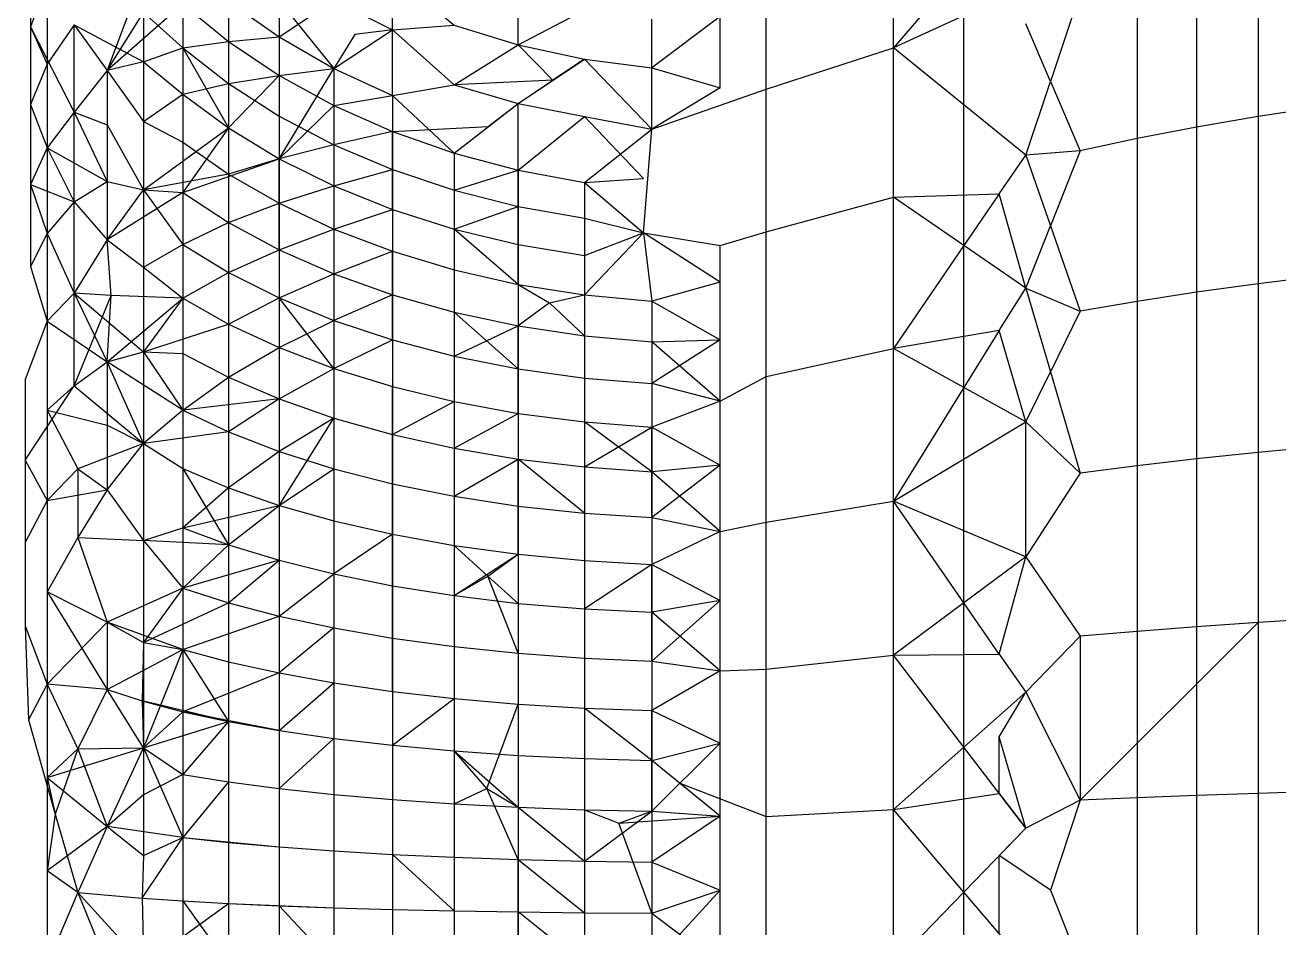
# Model space of a CAD drawing. Header units: inches. Extents: x 17 to 4615, y 5 to 3256.
# Drawn here: x 1646.932 to 1647.834, y 2590.179 to 2590.828 of the extents above; entities that cross this region are included whole.
import ezdxf

# ---------------------------------------------------------------- set-up
doc = ezdxf.new("R2010")
doc.units = ezdxf.units.IN
doc.header["$MEASUREMENT"] = 0

msp = doc.modelspace()

# ---------------------------------------------------------------- linework, layer by layer
for p, q in [((1647.55628, 2590.81202), (1647.55628, 2590.91794)), ((1646.9355, 2590.88166), (1646.9355, 2590.82721)), ((1647.46458, 2590.78214), (1647.46458, 2590.88324)), ((1647.81858, 2590.88123), (1647.81858, 2590.76246)), ((1647.28639, 2590.81409), (1647.28639, 2590.87876)), ((1647.77427, 2590.87207), (1647.77427, 2590.7548)), ((1647.01683, 2590.86561), (1646.99058, 2590.79578)), ((1647.19584, 2590.86582), (1647.24018, 2590.82825)), ((1647.19584, 2590.82502), (1647.19584, 2590.86582)), ((1647.60687, 2590.87079), (1647.55628, 2590.81202)), ((1647.60698, 2590.66971), (1647.60687, 2590.87079)), ((1647.73158, 2590.86231), (1647.73158, 2590.74662)), ((1646.94731, 2590.85898), (1646.9355, 2590.82721)), ((1646.94731, 2590.85898), (1646.94731, 2590.80027)), ((1647.07798, 2590.84528), (1647.07798, 2590.81653)), ((1647.07798, 2590.84528), (1647.11433, 2590.8198)), ((1647.11433, 2590.8198), (1647.15376, 2590.84598)), ((1647.11433, 2590.84589), (1647.11433, 2590.8198)), ((1647.11433, 2590.84589), (1647.15376, 2590.79722)), ((1647.15376, 2590.84598), (1647.19584, 2590.82502)), ((1647.63243, 2590.84698), (1647.55628, 2590.81202)), ((1647.69062, 2590.85193), (1647.66922, 2590.78784)), ((1647.04502, 2590.84348), (1646.99058, 2590.79578)), ((1646.99058, 2590.79578), (1647.01683, 2590.83747)), ((1647.01683, 2590.83747), (1647.01683, 2590.80182)), ((1647.01683, 2590.83747), (1647.04502, 2590.81192)), ((1647.04502, 2590.84348), (1647.04502, 2590.81192)), ((1647.04502, 2590.84348), (1647.07798, 2590.81653)), ((1647.28639, 2590.81409), (1647.33399, 2590.83899)), ((1646.9355, 2590.82721), (1646.9355, 2590.77115)), ((1646.9355, 2590.82721), (1646.94731, 2590.80027)), ((1646.9355, 2590.82721), (1646.96675, 2590.76557)), ((1646.96675, 2590.82847), (1646.94731, 2590.80027)), ((1646.96675, 2590.76557), (1646.96675, 2590.82847)), ((1646.96675, 2590.82847), (1646.99058, 2590.79578)), ((1646.96675, 2590.82847), (1647.01683, 2590.80182)), ((1647.19584, 2590.82502), (1647.24018, 2590.82825)), ((1647.24018, 2590.82825), (1647.28639, 2590.81409)), ((1647.43153, 2590.83454), (1647.38252, 2590.79767)), ((1647.38252, 2590.79767), (1647.38252, 2590.83249)), ((1647.43153, 2590.78327), (1647.43153, 2590.83454)), ((1647.66922, 2590.78784), (1647.65147, 2590.82923)), ((1647.07798, 2590.81653), (1647.11433, 2590.8198)), ((1647.11433, 2590.8198), (1647.11433, 2590.79212)), ((1647.11433, 2590.8198), (1647.15376, 2590.79722)), ((1647.15376, 2590.79722), (1647.19584, 2590.82502)), ((1647.16875, 2590.82166), (1647.15376, 2590.79722)), ((1647.19584, 2590.82502), (1647.16875, 2590.82166)), ((1647.19584, 2590.82502), (1647.24018, 2590.78528)), ((1647.19584, 2590.77771), (1647.19584, 2590.82502)), ((1647.01683, 2590.80182), (1647.04502, 2590.81192)), ((1647.04502, 2590.81192), (1647.07798, 2590.81653)), ((1647.04502, 2590.81192), (1647.04502, 2590.77875)), ((1647.04502, 2590.81192), (1647.07798, 2590.7862)), ((1647.04502, 2590.81192), (1647.07798, 2590.75434)), ((1647.07798, 2590.81653), (1647.07798, 2590.7862)), ((1647.07798, 2590.81653), (1647.11433, 2590.79212)), ((1647.24018, 2590.78528), (1647.28639, 2590.81409)), ((1647.28639, 2590.81409), (1647.33399, 2590.80387)), ((1647.31126, 2590.78865), (1647.28639, 2590.81409)), ((1647.46458, 2590.78214), (1647.55628, 2590.81202)), ((1647.55628, 2590.7045), (1647.55628, 2590.81202)), ((1647.65147, 2590.73468), (1647.55628, 2590.81202)), ((1646.94731, 2590.80027), (1646.9355, 2590.77115)), ((1646.94731, 2590.80027), (1646.94731, 2590.74003)), ((1647.01683, 2590.80182), (1646.99058, 2590.79578)), ((1647.01683, 2590.80182), (1647.01683, 2590.75907)), ((1647.01683, 2590.80182), (1647.04502, 2590.77875)), ((1647.28639, 2590.77201), (1647.33399, 2590.80387)), ((1647.33399, 2590.80387), (1647.31126, 2590.78865)), ((1647.33399, 2590.80387), (1647.38252, 2590.79767)), ((1647.33399, 2590.80387), (1647.38255, 2590.75347)), ((1646.99058, 2590.79578), (1646.96675, 2590.76557)), ((1646.99058, 2590.79578), (1646.99058, 2590.75654)), ((1646.99058, 2590.79578), (1647.01683, 2590.75907)), ((1647.07798, 2590.75434), (1647.11433, 2590.79212)), ((1647.07798, 2590.7862), (1647.11433, 2590.79212)), ((1647.11433, 2590.73221), (1647.15376, 2590.79722)), ((1647.11433, 2590.79212), (1647.15376, 2590.79722)), ((1647.11433, 2590.79212), (1647.11433, 2590.76291)), ((1647.11433, 2590.79212), (1647.15376, 2590.77048)), ((1647.15376, 2590.79722), (1647.15376, 2590.77048)), ((1647.15376, 2590.79722), (1647.19584, 2590.77771)), ((1647.38252, 2590.79767), (1647.43153, 2590.78327)), ((1647.38255, 2590.75347), (1647.38252, 2590.79767)), ((1647.04502, 2590.77875), (1647.07798, 2590.7862)), ((1647.07798, 2590.7862), (1647.07798, 2590.75434)), ((1647.07798, 2590.7862), (1647.11433, 2590.76291)), ((1647.19584, 2590.77771), (1647.24018, 2590.78528)), ((1647.31126, 2590.78865), (1647.24018, 2590.78528)), ((1647.24018, 2590.78528), (1647.28639, 2590.77201)), ((1647.28639, 2590.77201), (1647.31126, 2590.78865)), ((1647.43153, 2590.78327), (1647.38255, 2590.75347)), ((1647.38255, 2590.75347), (1647.46458, 2590.78214)), ((1647.46458, 2590.67951), (1647.46458, 2590.78214)), ((1647.65147, 2590.73468), (1647.66922, 2590.78784)), ((1647.66922, 2590.78784), (1647.69062, 2590.73792)), ((1647.01683, 2590.75907), (1647.04502, 2590.77875)), ((1647.04502, 2590.77875), (1647.04502, 2590.74408)), ((1647.04502, 2590.77875), (1647.07798, 2590.75434)), ((1647.15376, 2590.77048), (1647.19584, 2590.77771)), ((1647.19584, 2590.77771), (1647.19584, 2590.75177)), ((1647.19584, 2590.77771), (1647.24018, 2590.73624)), ((1647.24018, 2590.73624), (1647.28639, 2590.77201)), ((1647.26477, 2590.75527), (1647.28639, 2590.77201)), ((1647.28639, 2590.77201), (1647.33399, 2590.76246)), ((1647.28639, 2590.69788), (1647.28639, 2590.77201)), ((1646.9355, 2590.77115), (1646.9355, 2590.7136)), ((1646.9355, 2590.77115), (1646.94731, 2590.74003)), ((1646.96675, 2590.76557), (1646.94731, 2590.74003)), ((1646.96675, 2590.70121), (1646.96675, 2590.76557)), ((1646.96675, 2590.76557), (1646.99058, 2590.75654)), ((1646.96675, 2590.76557), (1646.99058, 2590.71582)), ((1647.11433, 2590.73221), (1647.15376, 2590.77048)), ((1647.11433, 2590.76291), (1647.11433, 2590.73221)), ((1647.11433, 2590.76291), (1647.15376, 2590.74222)), ((1647.15376, 2590.77048), (1647.15376, 2590.74222)), ((1647.15376, 2590.77048), (1647.19584, 2590.75177)), ((1647.86439, 2590.76957), (1647.81858, 2590.76246)), ((1646.99058, 2590.75654), (1646.99058, 2590.71582)), ((1646.99058, 2590.75654), (1647.01683, 2590.70969)), ((1647.01683, 2590.75907), (1647.01683, 2590.70969)), ((1647.01683, 2590.75907), (1647.04502, 2590.74408)), ((1647.01683, 2590.70969), (1647.07798, 2590.75434)), ((1647.07798, 2590.75434), (1647.04502, 2590.70798)), ((1647.07798, 2590.75434), (1647.07798, 2590.72101)), ((1647.07798, 2590.75434), (1647.11433, 2590.73221)), ((1647.19584, 2590.75177), (1647.26477, 2590.75527)), ((1647.28639, 2590.72397), (1647.33399, 2590.76246)), ((1647.33399, 2590.76246), (1647.38255, 2590.75347)), ((1647.33399, 2590.76246), (1647.37648, 2590.71787)), ((1647.77427, 2590.7548), (1647.73158, 2590.74662)), ((1647.81858, 2590.76246), (1647.77427, 2590.7548)), ((1647.77427, 2590.7548), (1647.77427, 2590.63605)), ((1647.81858, 2590.76246), (1647.81858, 2590.64219)), ((1647.19584, 2590.75177), (1647.15376, 2590.74222)), ((1647.19584, 2590.75177), (1647.19584, 2590.7244)), ((1647.19584, 2590.75177), (1647.24018, 2590.73624)), ((1647.19584, 2590.69562), (1647.19584, 2590.75177)), ((1647.33399, 2590.71515), (1647.38255, 2590.75347)), ((1647.37648, 2590.67887), (1647.38255, 2590.75347)), ((1647.73158, 2590.74662), (1647.69062, 2590.73792)), ((1647.73158, 2590.74662), (1647.73158, 2590.62946)), ((1646.94731, 2590.74003), (1646.9355, 2590.7136)), ((1646.94731, 2590.74003), (1646.94731, 2590.67832)), ((1646.94731, 2590.74003), (1646.96675, 2590.70121)), ((1646.94731, 2590.74003), (1646.99058, 2590.71582)), ((1647.04502, 2590.74408), (1647.04502, 2590.70798)), ((1647.04502, 2590.74408), (1647.07798, 2590.72101)), ((1647.15376, 2590.74222), (1647.11433, 2590.73221)), ((1647.15376, 2590.74222), (1647.15376, 2590.71259)), ((1647.15376, 2590.74222), (1647.19584, 2590.7244)), ((1647.24018, 2590.73624), (1647.24018, 2590.70957)), ((1647.24018, 2590.73624), (1647.28639, 2590.72397)), ((1647.69062, 2590.73792), (1647.65147, 2590.73468)), ((1647.69062, 2590.73792), (1647.6692, 2590.68388)), ((1647.04502, 2590.70798), (1647.11433, 2590.73221)), ((1647.11433, 2590.73221), (1647.07798, 2590.72101)), ((1647.11433, 2590.73221), (1647.11433, 2590.70011)), ((1647.11433, 2590.73221), (1647.15376, 2590.71259)), ((1647.11433, 2590.66669), (1647.11433, 2590.73221)), ((1647.63243, 2590.70687), (1647.65147, 2590.73468)), ((1647.65147, 2590.73468), (1647.6692, 2590.68388)), ((1647.07798, 2590.72101), (1647.01683, 2590.70969)), ((1647.07798, 2590.72101), (1647.07798, 2590.68634)), ((1647.07798, 2590.72101), (1647.11433, 2590.70011)), ((1647.15376, 2590.71259), (1647.19584, 2590.7244)), ((1647.19584, 2590.7244), (1647.19584, 2590.69562)), ((1647.19584, 2590.7244), (1647.24018, 2590.70957)), ((1647.24018, 2590.70957), (1647.28639, 2590.72397)), ((1647.28639, 2590.72397), (1647.28639, 2590.69788)), ((1647.28639, 2590.72397), (1647.33399, 2590.71515)), ((1647.33399, 2590.71515), (1647.37648, 2590.71787)), ((1646.9355, 2590.7136), (1646.9355, 2590.6547)), ((1646.9355, 2590.7136), (1646.94731, 2590.67832)), ((1646.9355, 2590.7136), (1646.96675, 2590.70121)), ((1646.96675, 2590.70121), (1646.99058, 2590.71582)), ((1646.99058, 2590.71582), (1646.99058, 2590.67377)), ((1646.99058, 2590.71582), (1647.01683, 2590.70969)), ((1646.99058, 2590.67377), (1647.01683, 2590.70969)), ((1647.01683, 2590.70969), (1647.01683, 2590.65418)), ((1647.01683, 2590.70969), (1647.04502, 2590.67057)), ((1647.01683, 2590.70969), (1647.04502, 2590.70798)), ((1647.11433, 2590.70011), (1647.15376, 2590.71259)), ((1647.15376, 2590.71259), (1647.15376, 2590.68158)), ((1647.15376, 2590.71259), (1647.19584, 2590.69562)), ((1647.24018, 2590.70957), (1647.24018, 2590.68155)), ((1647.24018, 2590.70957), (1647.28639, 2590.69788)), ((1647.33399, 2590.71515), (1647.33399, 2590.68946)), ((1647.33399, 2590.71515), (1647.37648, 2590.67887)), ((1646.96675, 2590.70121), (1646.94731, 2590.67832)), ((1646.96675, 2590.63553), (1646.96675, 2590.70121)), ((1646.96675, 2590.70121), (1646.99058, 2590.67377)), ((1647.04502, 2590.70798), (1646.99058, 2590.67377)), ((1647.04502, 2590.70798), (1647.04502, 2590.67057)), ((1647.04502, 2590.70798), (1647.07798, 2590.68634)), ((1647.04502, 2590.70798), (1647.04502, 2590.63187)), ((1647.07798, 2590.68634), (1647.11433, 2590.70011)), ((1647.11433, 2590.70011), (1647.11433, 2590.66669)), ((1647.11433, 2590.70011), (1647.15376, 2590.68158)), ((1647.46458, 2590.67951), (1647.55628, 2590.7045)), ((1647.55628, 2590.7045), (1647.63243, 2590.70687)), ((1647.55628, 2590.59568), (1647.55628, 2590.7045)), ((1647.60698, 2590.66971), (1647.55628, 2590.7045)), ((1647.63243, 2590.70687), (1647.60698, 2590.66971)), ((1647.65147, 2590.63916), (1647.63243, 2590.70687)), ((1647.15376, 2590.68158), (1647.19584, 2590.69562)), ((1647.19584, 2590.69562), (1647.19584, 2590.66556)), ((1647.19584, 2590.69562), (1647.24018, 2590.68155)), ((1647.24018, 2590.68155), (1647.28639, 2590.69788)), ((1647.28639, 2590.69788), (1647.28639, 2590.67045)), ((1647.28639, 2590.69788), (1647.33399, 2590.68946)), ((1647.28639, 2590.64176), (1647.28639, 2590.69788)), ((1647.04502, 2590.67057), (1647.07798, 2590.68634)), ((1647.07798, 2590.68634), (1647.07798, 2590.65036)), ((1647.07798, 2590.68634), (1647.11433, 2590.66669)), ((1647.33399, 2590.68946), (1647.33399, 2590.66245)), ((1647.33399, 2590.68946), (1647.37648, 2590.67887)), ((1647.65147, 2590.63916), (1647.6692, 2590.68388)), ((1647.6692, 2590.68388), (1647.69062, 2590.6225)), ((1646.94731, 2590.67832), (1646.9355, 2590.6547)), ((1646.94731, 2590.67832), (1646.94731, 2590.61539)), ((1646.94731, 2590.67832), (1646.96675, 2590.63553)), ((1646.99058, 2590.67377), (1646.96675, 2590.63553)), ((1646.99058, 2590.67377), (1647.01683, 2590.65418)), ((1646.99357, 2590.63379), (1646.99058, 2590.67377)), ((1647.11433, 2590.66669), (1647.15376, 2590.68158)), ((1647.15376, 2590.68158), (1647.15376, 2590.6493)), ((1647.15376, 2590.68158), (1647.19584, 2590.66556)), ((1647.24018, 2590.68155), (1647.24018, 2590.65226)), ((1647.24018, 2590.68155), (1647.28639, 2590.67045)), ((1647.28639, 2590.64176), (1647.24018, 2590.68155)), ((1647.33399, 2590.66245), (1647.37648, 2590.67887)), ((1647.33399, 2590.63422), (1647.37648, 2590.67887)), ((1647.37648, 2590.67887), (1647.38252, 2590.62964)), ((1647.43153, 2590.64347), (1647.37648, 2590.67887)), ((1647.37648, 2590.67887), (1647.43153, 2590.66984)), ((1647.43153, 2590.66984), (1647.46458, 2590.67951)), ((1647.46458, 2590.5756), (1647.46458, 2590.67951)), ((1647.01683, 2590.65418), (1647.04502, 2590.67057)), ((1647.04502, 2590.67057), (1647.04502, 2590.63187)), ((1647.04502, 2590.67057), (1647.07798, 2590.65036)), ((1647.07798, 2590.65036), (1647.11433, 2590.66669)), ((1647.11433, 2590.66669), (1647.11433, 2590.63205)), ((1647.11433, 2590.66669), (1647.15376, 2590.6493)), ((1647.15376, 2590.6493), (1647.19584, 2590.66556)), ((1647.19584, 2590.66556), (1647.19584, 2590.63425)), ((1647.19584, 2590.66556), (1647.24018, 2590.65226)), ((1647.19584, 2590.60181), (1647.19584, 2590.66556)), ((1647.28639, 2590.67045), (1647.28639, 2590.64176)), ((1647.28639, 2590.67045), (1647.33399, 2590.66245)), ((1647.43153, 2590.64347), (1647.43153, 2590.66984)), ((1647.60698, 2590.66971), (1647.55628, 2590.59568)), ((1647.65147, 2590.63916), (1647.60698, 2590.66971)), ((1647.607, 2590.5675), (1647.60698, 2590.66971)), ((1646.9355, 2590.6547), (1646.94731, 2590.61539)), ((1647.33399, 2590.66245), (1647.33399, 2590.63422)), ((1647.01683, 2590.65418), (1647.01683, 2590.59314)), ((1647.01683, 2590.65418), (1647.04502, 2590.63187)), ((1647.04502, 2590.63187), (1647.07798, 2590.65036)), ((1647.07798, 2590.65036), (1647.07798, 2590.61319)), ((1647.07798, 2590.65036), (1647.11433, 2590.63205)), ((1647.11433, 2590.63205), (1647.15376, 2590.6493)), ((1647.15376, 2590.6493), (1647.15376, 2590.61582)), ((1647.15376, 2590.6493), (1647.19584, 2590.63425)), ((1647.24018, 2590.65226), (1647.24018, 2590.62177)), ((1647.24018, 2590.65226), (1647.28639, 2590.64176)), ((1647.86439, 2590.64789), (1647.81858, 2590.64219)), ((1647.28639, 2590.64176), (1647.28639, 2590.61191)), ((1647.28639, 2590.64176), (1647.33399, 2590.63422)), ((1647.28639, 2590.64176), (1647.30881, 2590.62858)), ((1647.43153, 2590.64347), (1647.38252, 2590.62964)), ((1647.43153, 2590.60178), (1647.43153, 2590.64347)), ((1647.63243, 2590.60848), (1647.65147, 2590.63916)), ((1647.65147, 2590.63916), (1647.69062, 2590.6225)), ((1647.65147, 2590.63916), (1647.66919, 2590.57887)), ((1647.81858, 2590.64219), (1647.77427, 2590.63605)), ((1647.81858, 2590.64219), (1647.81858, 2590.52076)), ((1646.96675, 2590.63553), (1646.94731, 2590.61539)), ((1646.96675, 2590.5687), (1646.96675, 2590.63553)), ((1646.96675, 2590.63553), (1646.99058, 2590.586)), ((1646.96675, 2590.63553), (1647.01683, 2590.59314)), ((1646.99357, 2590.63379), (1646.96675, 2590.63553)), ((1646.96675, 2590.5687), (1646.99357, 2590.63379)), ((1646.99058, 2590.586), (1646.99357, 2590.63379)), ((1646.99058, 2590.586), (1647.04502, 2590.63187)), ((1647.04502, 2590.63187), (1646.99357, 2590.63379)), ((1647.04502, 2590.63187), (1647.01683, 2590.59314)), ((1647.04502, 2590.63187), (1647.04502, 2590.59205)), ((1647.04502, 2590.63187), (1647.07798, 2590.61319)), ((1647.07798, 2590.61319), (1647.11433, 2590.63205)), ((1647.11433, 2590.63205), (1647.11433, 2590.59626)), ((1647.11433, 2590.63205), (1647.15376, 2590.61582)), ((1647.15376, 2590.58121), (1647.11433, 2590.63205)), ((1647.19584, 2590.63425), (1647.15376, 2590.61582)), ((1647.19584, 2590.63425), (1647.19584, 2590.60181)), ((1647.19584, 2590.63425), (1647.24018, 2590.62177)), ((1647.30881, 2590.62858), (1647.28639, 2590.61191)), ((1647.30881, 2590.62858), (1647.33399, 2590.63422)), ((1647.30881, 2590.62858), (1647.33399, 2590.6048)), ((1647.33399, 2590.63422), (1647.33399, 2590.6048)), ((1647.33399, 2590.63422), (1647.38252, 2590.62964)), ((1647.38252, 2590.62964), (1647.38252, 2590.60053)), ((1647.38252, 2590.62964), (1647.43153, 2590.60178)), ((1647.73158, 2590.62946), (1647.69062, 2590.6225)), ((1647.77427, 2590.63605), (1647.73158, 2590.62946)), ((1647.73158, 2590.62946), (1647.73158, 2590.5112)), ((1647.77427, 2590.63605), (1647.77427, 2590.51615)), ((1647.24018, 2590.62177), (1647.24018, 2590.59015)), ((1647.24018, 2590.62177), (1647.28639, 2590.61191)), ((1647.28639, 2590.58097), (1647.24018, 2590.62177)), ((1647.69062, 2590.6225), (1647.66919, 2590.57887)), ((1646.94731, 2590.61539), (1646.93153, 2590.57343)), ((1646.94731, 2590.61539), (1646.94731, 2590.55134)), ((1646.94731, 2590.61539), (1646.99058, 2590.586)), ((1647.01683, 2590.59314), (1647.07798, 2590.61319)), ((1647.07798, 2590.61319), (1647.07798, 2590.57489)), ((1647.07798, 2590.61319), (1647.11433, 2590.59626)), ((1647.11433, 2590.59626), (1647.15376, 2590.61582)), ((1647.15376, 2590.61582), (1647.15376, 2590.58121)), ((1647.15376, 2590.61582), (1647.19584, 2590.60181)), ((1647.24018, 2590.59015), (1647.28639, 2590.61191)), ((1647.28639, 2590.61191), (1647.28639, 2590.58097)), ((1647.28639, 2590.61191), (1647.33399, 2590.6048)), ((1647.28639, 2590.54895), (1647.28639, 2590.61191)), ((1647.15376, 2590.58121), (1647.19584, 2590.60181)), ((1647.19584, 2590.60181), (1647.19584, 2590.56824)), ((1647.19584, 2590.60181), (1647.24018, 2590.59015)), ((1647.33399, 2590.6048), (1647.33399, 2590.57435)), ((1647.33399, 2590.6048), (1647.38252, 2590.60053)), ((1647.38252, 2590.60053), (1647.43153, 2590.60178)), ((1647.43153, 2590.60178), (1647.38252, 2590.57035)), ((1647.38252, 2590.60053), (1647.38252, 2590.57035)), ((1647.43153, 2590.5578), (1647.38252, 2590.60053)), ((1647.43153, 2590.5578), (1647.43153, 2590.60178)), ((1647.63243, 2590.60848), (1647.55628, 2590.59568)), ((1647.63243, 2590.60848), (1647.607, 2590.5675)), ((1647.65147, 2590.54279), (1647.63243, 2590.60848)), ((1646.99058, 2590.586), (1647.01683, 2590.59314)), ((1647.01683, 2590.59314), (1647.01683, 2590.52732)), ((1647.01683, 2590.59314), (1647.04502, 2590.55115)), ((1647.01683, 2590.59314), (1647.04502, 2590.59205)), ((1647.04502, 2590.59205), (1647.04502, 2590.55115)), ((1647.04502, 2590.59205), (1647.07798, 2590.57489)), ((1647.07798, 2590.57489), (1647.11433, 2590.59626)), ((1647.11433, 2590.59626), (1647.11433, 2590.55936)), ((1647.11433, 2590.59626), (1647.15376, 2590.58121)), ((1647.46458, 2590.5756), (1647.55628, 2590.59568)), ((1647.55628, 2590.48578), (1647.55628, 2590.59568)), ((1647.607, 2590.5675), (1647.55628, 2590.59568)), ((1646.96675, 2590.5687), (1646.99058, 2590.586)), ((1646.99058, 2590.586), (1646.99058, 2590.54047)), ((1647.01683, 2590.52732), (1646.99058, 2590.586)), ((1647.04502, 2590.55115), (1646.99058, 2590.586)), ((1647.24018, 2590.59015), (1647.24018, 2590.55747)), ((1647.24018, 2590.59015), (1647.28639, 2590.58097)), ((1646.93153, 2590.57343), (1646.93153, 2590.51517)), ((1647.04502, 2590.55115), (1647.07798, 2590.57489)), ((1647.07798, 2590.57489), (1647.07798, 2590.53559)), ((1647.07798, 2590.57489), (1647.11433, 2590.55936)), ((1647.11433, 2590.55936), (1647.15376, 2590.58121)), ((1647.15376, 2590.58121), (1647.15376, 2590.5456)), ((1647.15376, 2590.58121), (1647.19584, 2590.56824)), ((1647.28639, 2590.58097), (1647.28639, 2590.54895)), ((1647.28639, 2590.58097), (1647.33399, 2590.57435)), ((1647.33399, 2590.57435), (1647.33399, 2590.54282)), ((1647.33399, 2590.57435), (1647.38252, 2590.57035)), ((1647.43153, 2590.5578), (1647.46458, 2590.5756)), ((1647.46458, 2590.47068), (1647.46458, 2590.5756)), ((1647.65147, 2590.54279), (1647.66919, 2590.57887)), ((1647.66919, 2590.57887), (1647.69062, 2590.50596)), ((1646.93153, 2590.51517), (1646.96675, 2590.5687)), ((1646.96675, 2590.5687), (1646.94731, 2590.55134)), ((1646.96675, 2590.5687), (1647.01683, 2590.52732)), ((1647.19584, 2590.56824), (1647.19584, 2590.5337)), ((1647.19584, 2590.56824), (1647.24018, 2590.55747)), ((1647.19584, 2590.49823), (1647.19584, 2590.56824)), ((1647.38252, 2590.57035), (1647.38252, 2590.53913)), ((1647.43153, 2590.5578), (1647.38252, 2590.57035)), ((1647.607, 2590.5675), (1647.55628, 2590.48578)), ((1647.60689, 2590.41266), (1647.607, 2590.5675)), ((1647.65147, 2590.54279), (1647.607, 2590.5675)), ((1647.11433, 2590.55936), (1647.04502, 2590.55115)), ((1647.11433, 2590.55936), (1647.07798, 2590.53559)), ((1647.11433, 2590.55936), (1647.11433, 2590.52152)), ((1647.11433, 2590.55936), (1647.15376, 2590.5456)), ((1647.19584, 2590.5337), (1647.24018, 2590.55747)), ((1647.24018, 2590.55747), (1647.24018, 2590.52381)), ((1647.24018, 2590.55747), (1647.28639, 2590.54895)), ((1647.43153, 2590.5578), (1647.38252, 2590.53913)), ((1647.43153, 2590.51175), (1647.43153, 2590.5578)), ((1646.94731, 2590.55134), (1646.94731, 2590.4863)), ((1646.94731, 2590.55134), (1646.96958, 2590.50898)), ((1646.94731, 2590.55134), (1646.99058, 2590.54047)), ((1647.04502, 2590.55115), (1647.01683, 2590.52732)), ((1647.04502, 2590.55115), (1647.04502, 2590.50928)), ((1647.04502, 2590.55115), (1647.07798, 2590.53559)), ((1647.24018, 2590.52381), (1647.28639, 2590.54895)), ((1647.28639, 2590.54895), (1647.28639, 2590.51603)), ((1647.28639, 2590.54895), (1647.33399, 2590.54282)), ((1646.99058, 2590.54047), (1646.99058, 2590.49402)), ((1646.99058, 2590.54047), (1647.01683, 2590.52732)), ((1647.11433, 2590.48276), (1647.15376, 2590.5456)), ((1647.15376, 2590.5456), (1647.11433, 2590.52152)), ((1647.15376, 2590.5456), (1647.15376, 2590.50901)), ((1647.15376, 2590.5456), (1647.19584, 2590.5337)), ((1647.33399, 2590.54282), (1647.33399, 2590.51041)), ((1647.33399, 2590.54282), (1647.38252, 2590.53913)), ((1647.38252, 2590.50699), (1647.33399, 2590.54282)), ((1647.33399, 2590.51041), (1647.38252, 2590.53913)), ((1647.38252, 2590.53913), (1647.38252, 2590.50699)), ((1647.38252, 2590.53913), (1647.43153, 2590.51175)), ((1647.38252, 2590.474), (1647.38252, 2590.53913)), ((1647.55628, 2590.48578), (1647.65147, 2590.54279)), ((1647.65147, 2590.44577), (1647.65147, 2590.54279)), ((1647.65147, 2590.54279), (1647.69062, 2590.50596)), ((1647.07798, 2590.53559), (1647.01683, 2590.52732)), ((1647.07798, 2590.53559), (1647.07798, 2590.49537)), ((1647.07798, 2590.53559), (1647.11433, 2590.52152)), ((1647.19584, 2590.5337), (1647.19584, 2590.49823)), ((1647.19584, 2590.5337), (1647.24018, 2590.52381)), ((1647.01683, 2590.52732), (1646.96958, 2590.50898)), ((1646.99058, 2590.49402), (1647.01683, 2590.52732)), ((1647.01683, 2590.52732), (1647.01683, 2590.45737)), ((1647.01683, 2590.52732), (1647.04502, 2590.50928)), ((1647.11433, 2590.52152), (1647.07798, 2590.49537)), ((1647.11433, 2590.52152), (1647.11433, 2590.48276)), ((1647.11433, 2590.52152), (1647.15376, 2590.50901)), ((1647.24018, 2590.52381), (1647.24018, 2590.48926)), ((1647.24018, 2590.52381), (1647.28639, 2590.51603)), ((1647.81858, 2590.52076), (1647.77427, 2590.51615)), ((1647.86439, 2590.52506), (1647.81858, 2590.52076)), ((1647.81858, 2590.52076), (1647.81858, 2590.39844)), ((1646.93153, 2590.51517), (1646.93153, 2590.45606)), ((1646.93153, 2590.51517), (1646.94731, 2590.4863)), ((1647.24018, 2590.48926), (1647.28639, 2590.51603)), ((1647.28639, 2590.51603), (1647.28639, 2590.48218)), ((1647.28639, 2590.51603), (1647.33399, 2590.51041)), ((1647.28639, 2590.44758), (1647.28639, 2590.51603)), ((1647.33399, 2590.47709), (1647.28639, 2590.51603)), ((1647.33399, 2590.51041), (1647.33399, 2590.47709)), ((1647.33399, 2590.51041), (1647.38252, 2590.50699)), ((1647.43153, 2590.51175), (1647.38252, 2590.50699)), ((1647.43153, 2590.51175), (1647.38252, 2590.474)), ((1647.43153, 2590.46387), (1647.43153, 2590.51175)), ((1647.73158, 2590.5112), (1647.69062, 2590.50596)), ((1647.77427, 2590.51615), (1647.73158, 2590.5112)), ((1647.73158, 2590.5112), (1647.73158, 2590.39206)), ((1647.77427, 2590.51615), (1647.77427, 2590.39536)), ((1646.96958, 2590.50898), (1646.94731, 2590.4863)), ((1646.96958, 2590.50898), (1646.96958, 2590.45963)), ((1646.96958, 2590.50898), (1646.99058, 2590.49402)), ((1647.04502, 2590.50928), (1647.04502, 2590.46656)), ((1647.04502, 2590.50928), (1647.07798, 2590.49537)), ((1647.04502, 2590.50928), (1647.07798, 2590.45432)), ((1647.11433, 2590.48276), (1647.15376, 2590.50901)), ((1647.15376, 2590.50901), (1647.15376, 2590.47159)), ((1647.15376, 2590.50901), (1647.19584, 2590.49823)), ((1647.38252, 2590.50699), (1647.38252, 2590.474)), ((1647.43153, 2590.46387), (1647.38252, 2590.50699)), ((1647.69062, 2590.50596), (1647.65147, 2590.44577)), ((1646.94731, 2590.4863), (1646.99058, 2590.49402)), ((1646.99058, 2590.49402), (1646.96958, 2590.45963)), ((1646.99058, 2590.49402), (1647.01683, 2590.45737)), ((1647.07798, 2590.49537), (1647.04502, 2590.46656)), ((1647.07798, 2590.49537), (1647.07798, 2590.45432)), ((1647.07798, 2590.49537), (1647.11433, 2590.48276)), ((1647.19584, 2590.49823), (1647.19584, 2590.46192)), ((1647.19584, 2590.49823), (1647.24018, 2590.48926)), ((1647.19584, 2590.42487), (1647.19584, 2590.49823)), ((1646.94731, 2590.4863), (1646.93153, 2590.45606)), ((1646.94731, 2590.4863), (1646.94731, 2590.42048)), ((1647.24018, 2590.48926), (1647.24018, 2590.45389)), ((1647.24018, 2590.48926), (1647.28639, 2590.48218)), ((1647.46458, 2590.47068), (1647.55628, 2590.48578)), ((1647.55628, 2590.37507), (1647.55628, 2590.48578)), ((1647.65147, 2590.44577), (1647.55628, 2590.48578)), ((1647.60689, 2590.41266), (1647.55628, 2590.48578)), ((1647.04502, 2590.46656), (1647.11433, 2590.48276)), ((1647.07798, 2590.45432), (1647.11433, 2590.48276)), ((1647.11433, 2590.48276), (1647.11433, 2590.44321)), ((1647.11433, 2590.48276), (1647.15376, 2590.47159)), ((1647.28639, 2590.48218), (1647.28639, 2590.44758)), ((1647.28639, 2590.48218), (1647.33399, 2590.47709)), ((1647.33399, 2590.47709), (1647.33399, 2590.443)), ((1647.33399, 2590.47709), (1647.38252, 2590.474)), ((1647.01683, 2590.45737), (1647.04502, 2590.46656)), ((1647.04502, 2590.46656), (1647.04502, 2590.4231)), ((1647.04502, 2590.46656), (1647.07798, 2590.45432)), ((1647.15376, 2590.47159), (1647.15376, 2590.43338)), ((1647.15376, 2590.47159), (1647.19584, 2590.46192)), ((1647.38252, 2590.474), (1647.38252, 2590.44025)), ((1647.38252, 2590.474), (1647.43153, 2590.46387)), ((1647.43153, 2590.46387), (1647.46458, 2590.47068)), ((1647.46458, 2590.36499), (1647.46458, 2590.47068)), ((1646.96958, 2590.45963), (1646.94731, 2590.42048)), ((1646.96958, 2590.45963), (1646.99058, 2590.39878)), ((1646.96958, 2590.45963), (1647.01683, 2590.45737)), ((1647.01683, 2590.45737), (1647.01683, 2590.38407)), ((1647.01683, 2590.45737), (1647.04502, 2590.4231)), ((1647.07798, 2590.45432), (1647.01683, 2590.45737)), ((1647.19584, 2590.46192), (1647.15376, 2590.43338)), ((1647.19584, 2590.46192), (1647.19584, 2590.42487)), ((1647.19584, 2590.46192), (1647.24018, 2590.45389)), ((1647.43153, 2590.46387), (1647.38252, 2590.44025)), ((1647.43153, 2590.4144), (1647.43153, 2590.46387)), ((1646.93153, 2590.45606), (1646.93153, 2590.39618)), ((1647.07798, 2590.45432), (1647.04502, 2590.4231)), ((1647.07798, 2590.45432), (1647.07798, 2590.41254)), ((1647.07798, 2590.45432), (1647.11433, 2590.44321)), ((1647.24018, 2590.45389), (1647.24018, 2590.41782)), ((1647.24018, 2590.45389), (1647.28639, 2590.44758)), ((1647.26443, 2590.43172), (1647.24018, 2590.45389)), ((1647.24018, 2590.41782), (1647.28639, 2590.44758)), ((1647.26443, 2590.43172), (1647.28639, 2590.44758)), ((1647.28639, 2590.44758), (1647.28639, 2590.41224)), ((1647.28639, 2590.44758), (1647.33399, 2590.443)), ((1647.11433, 2590.44321), (1647.04502, 2590.4231)), ((1647.07798, 2590.41254), (1647.11433, 2590.44321)), ((1647.11433, 2590.44321), (1647.11433, 2590.40299)), ((1647.11433, 2590.44321), (1647.15376, 2590.43338)), ((1647.33399, 2590.443), (1647.33399, 2590.40824)), ((1647.33399, 2590.443), (1647.38252, 2590.44025)), ((1647.38252, 2590.44025), (1647.33399, 2590.40824)), ((1647.38252, 2590.44025), (1647.38252, 2590.4058)), ((1647.38252, 2590.44025), (1647.43153, 2590.4144)), ((1647.38252, 2590.37073), (1647.38252, 2590.44025)), ((1647.65147, 2590.44577), (1647.60689, 2590.41266)), ((1647.63243, 2590.37576), (1647.65147, 2590.44577)), ((1647.65147, 2590.44577), (1647.69062, 2590.38855)), ((1647.11433, 2590.40299), (1647.15376, 2590.43338)), ((1647.15376, 2590.43338), (1647.15376, 2590.39451)), ((1647.15376, 2590.43338), (1647.19584, 2590.42487)), ((1647.24018, 2590.41782), (1647.26443, 2590.43172)), ((1647.28639, 2590.37629), (1647.26443, 2590.43172)), ((1647.28639, 2590.41224), (1647.26443, 2590.43172)), ((1646.94731, 2590.42048), (1646.94731, 2590.35401)), ((1646.99058, 2590.39878), (1646.94731, 2590.42048)), ((1646.94731, 2590.42048), (1646.99058, 2590.35019)), ((1647.04502, 2590.4231), (1646.99058, 2590.39878)), ((1647.04502, 2590.4231), (1647.01683, 2590.38407)), ((1647.04502, 2590.4231), (1647.04502, 2590.37897)), ((1647.04502, 2590.4231), (1647.07798, 2590.41254)), ((1647.19584, 2590.42487), (1647.19584, 2590.38718)), ((1647.19584, 2590.42487), (1647.24018, 2590.41782)), ((1647.19584, 2590.34891), (1647.19584, 2590.42487)), ((1647.01683, 2590.38407), (1647.07798, 2590.41254)), ((1647.07798, 2590.41254), (1647.07798, 2590.37015)), ((1647.07798, 2590.41254), (1647.11433, 2590.40299)), ((1647.24018, 2590.41782), (1647.24018, 2590.38108)), ((1647.24018, 2590.41782), (1647.28639, 2590.41224)), ((1647.28639, 2590.41224), (1647.28639, 2590.37629)), ((1647.28639, 2590.41224), (1647.33399, 2590.40824)), ((1647.43153, 2590.4144), (1647.38252, 2590.4058)), ((1647.43153, 2590.4144), (1647.38252, 2590.37073)), ((1647.43153, 2590.36362), (1647.43153, 2590.4144)), ((1647.60689, 2590.41266), (1647.55628, 2590.37507)), ((1647.63243, 2590.37576), (1647.60689, 2590.41266)), ((1647.60692, 2590.30873), (1647.60689, 2590.41266)), ((1647.04502, 2590.37897), (1647.11433, 2590.40299)), ((1647.11433, 2590.40299), (1647.11433, 2590.36213)), ((1647.11433, 2590.40299), (1647.15376, 2590.39451)), ((1647.33399, 2590.40824), (1647.33399, 2590.37281)), ((1647.33399, 2590.40824), (1647.38252, 2590.4058)), ((1647.38252, 2590.4058), (1647.38252, 2590.37073)), ((1647.43153, 2590.36362), (1647.38252, 2590.4058)), ((1646.93153, 2590.39618), (1646.94731, 2590.35401)), ((1646.93153, 2590.39618), (1646.93394, 2590.32853)), ((1646.94731, 2590.35401), (1646.99058, 2590.39878)), ((1646.99058, 2590.39878), (1646.99058, 2590.35019)), ((1646.99058, 2590.39878), (1647.01683, 2590.38407)), ((1647.04502, 2590.37897), (1646.99058, 2590.39878)), ((1647.15376, 2590.39451), (1647.11433, 2590.36213)), ((1647.15376, 2590.39451), (1647.15376, 2590.35502)), ((1647.15376, 2590.39451), (1647.19584, 2590.38718)), ((1647.69062, 2590.27057), (1647.81858, 2590.39844)), ((1647.77427, 2590.39536), (1647.73158, 2590.39206)), ((1647.81858, 2590.39844), (1647.77427, 2590.39536)), ((1647.77427, 2590.39536), (1647.77427, 2590.27399)), ((1647.86439, 2590.40131), (1647.81858, 2590.39844)), ((1647.81858, 2590.39844), (1647.81858, 2590.27552)), ((1647.01683, 2590.38407), (1647.01579, 2590.34198)), ((1647.01683, 2590.38407), (1647.01683, 2590.30826)), ((1647.01683, 2590.38407), (1647.04502, 2590.37897)), ((1647.19584, 2590.38718), (1647.19584, 2590.34891)), ((1647.19584, 2590.38718), (1647.24018, 2590.38108)), ((1647.69062, 2590.38855), (1647.65147, 2590.34824)), ((1647.73158, 2590.39206), (1647.69062, 2590.38855)), ((1647.69062, 2590.38855), (1647.69062, 2590.27057)), ((1647.73158, 2590.39206), (1647.73158, 2590.27234)), ((1646.99058, 2590.35019), (1647.04502, 2590.37897)), ((1647.04502, 2590.37897), (1647.01683, 2590.30826)), ((1647.04502, 2590.37897), (1647.04502, 2590.33429)), ((1647.04502, 2590.37897), (1647.07798, 2590.37015)), ((1647.04502, 2590.37897), (1647.07798, 2590.32721)), ((1647.24018, 2590.38108), (1647.24018, 2590.34382)), ((1647.24018, 2590.38108), (1647.28639, 2590.37629)), ((1647.28639, 2590.37629), (1647.28639, 2590.33979)), ((1647.28639, 2590.37629), (1647.33399, 2590.37281)), ((1647.46458, 2590.36499), (1647.55628, 2590.37507)), ((1647.55628, 2590.37507), (1647.63243, 2590.37576)), ((1647.55628, 2590.26383), (1647.55628, 2590.37507)), ((1647.60692, 2590.30873), (1647.55628, 2590.37507)), ((1647.63243, 2590.37576), (1647.65147, 2590.34824)), ((1647.07798, 2590.37015), (1647.07798, 2590.32721)), ((1647.07798, 2590.37015), (1647.11433, 2590.36213)), ((1647.33399, 2590.37281), (1647.33399, 2590.33689)), ((1647.33399, 2590.37281), (1647.38252, 2590.37073)), ((1647.38252, 2590.37073), (1647.38252, 2590.33515)), ((1647.38252, 2590.37073), (1647.43153, 2590.36362)), ((1647.11433, 2590.36213), (1647.04502, 2590.33429)), ((1647.11433, 2590.36213), (1647.11433, 2590.32077)), ((1647.11433, 2590.36213), (1647.15376, 2590.35502)), ((1647.43153, 2590.36362), (1647.38252, 2590.33515)), ((1647.43153, 2590.36362), (1647.46458, 2590.36499)), ((1647.43153, 2590.31174), (1647.43153, 2590.36362)), ((1647.46458, 2590.25876), (1647.46458, 2590.36499)), ((1646.94731, 2590.35401), (1646.93394, 2590.32853)), ((1646.94731, 2590.35401), (1646.94731, 2590.28705)), ((1646.94731, 2590.35401), (1646.96958, 2590.30765)), ((1646.99058, 2590.35019), (1646.94731, 2590.35401)), ((1646.99058, 2590.35019), (1646.96958, 2590.30765)), ((1646.99058, 2590.35019), (1647.01579, 2590.34198)), ((1647.01683, 2590.30826), (1646.99058, 2590.35019)), ((1647.11433, 2590.32077), (1647.15376, 2590.35502)), ((1647.15376, 2590.35502), (1647.15376, 2590.31507)), ((1647.15376, 2590.35502), (1647.19584, 2590.34891)), ((1647.19584, 2590.34891), (1647.19584, 2590.31015)), ((1647.19584, 2590.34891), (1647.24018, 2590.34382)), ((1647.65147, 2590.34824), (1647.60692, 2590.30873)), ((1647.63243, 2590.31621), (1647.65147, 2590.34824)), ((1647.65147, 2590.34824), (1647.69062, 2590.27057)), ((1647.01579, 2590.34198), (1647.01683, 2590.30826)), ((1647.01579, 2590.34198), (1647.04502, 2590.33429)), ((1647.07798, 2590.32721), (1647.01579, 2590.34198)), ((1647.19584, 2590.31015), (1647.24018, 2590.34382)), ((1647.24018, 2590.34382), (1647.24018, 2590.30607)), ((1647.24018, 2590.34382), (1647.28639, 2590.33979)), ((1647.26378, 2590.27897), (1647.28639, 2590.33979)), ((1647.28639, 2590.33979), (1647.28639, 2590.30283)), ((1647.28639, 2590.33979), (1647.33399, 2590.33689)), ((1647.04502, 2590.33429), (1647.01683, 2590.30826)), ((1647.04502, 2590.33429), (1647.04502, 2590.28919)), ((1647.04502, 2590.33429), (1647.07798, 2590.32721)), ((1647.11433, 2590.32077), (1647.04502, 2590.33429)), ((1647.33399, 2590.33689), (1647.33399, 2590.30051)), ((1647.33399, 2590.33689), (1647.38252, 2590.33515)), ((1647.38252, 2590.29911), (1647.33399, 2590.33689)), ((1647.38252, 2590.33515), (1647.38252, 2590.29911)), ((1647.38252, 2590.33515), (1647.43153, 2590.31174)), ((1647.38252, 2590.26273), (1647.38252, 2590.33515)), ((1646.93394, 2590.32853), (1646.95307, 2590.26062)), ((1647.01683, 2590.30826), (1647.07798, 2590.32721)), ((1647.07798, 2590.32721), (1647.04502, 2590.28919)), ((1647.07798, 2590.32721), (1647.07798, 2590.28385)), ((1647.07798, 2590.32721), (1647.11433, 2590.32077)), ((1647.11433, 2590.32077), (1647.11433, 2590.27903)), ((1647.11433, 2590.32077), (1647.15376, 2590.31507)), ((1647.15376, 2590.31507), (1647.11433, 2590.27903)), ((1647.15376, 2590.31507), (1647.15376, 2590.27472)), ((1647.15376, 2590.31507), (1647.19584, 2590.31015)), ((1647.65147, 2590.25037), (1647.63243, 2590.31621)), ((1647.63243, 2590.27532), (1647.63243, 2590.31621)), ((1646.94731, 2590.28705), (1647.01683, 2590.30826)), ((1646.94731, 2590.28705), (1646.96958, 2590.30765)), ((1646.96958, 2590.30765), (1646.95307, 2590.26062)), ((1646.96958, 2590.30765), (1647.01683, 2590.30826)), ((1646.96958, 2590.30765), (1646.99058, 2590.25174)), ((1646.99058, 2590.25174), (1647.01683, 2590.30826)), ((1647.01683, 2590.30826), (1647.04502, 2590.28919)), ((1647.01683, 2590.30826), (1647.04502, 2590.24375)), ((1647.01683, 2590.30826), (1647.01683, 2590.27441)), ((1647.19584, 2590.31015), (1647.19584, 2590.27103)), ((1647.19584, 2590.31015), (1647.24018, 2590.30607)), ((1647.24018, 2590.30607), (1647.24018, 2590.26795)), ((1647.24018, 2590.30607), (1647.28639, 2590.30283)), ((1647.24018, 2590.30607), (1647.28639, 2590.26554)), ((1647.26378, 2590.27897), (1647.24018, 2590.30607)), ((1647.28639, 2590.30283), (1647.28639, 2590.26554)), ((1647.28639, 2590.30283), (1647.33399, 2590.30051)), ((1647.38252, 2590.29911), (1647.43153, 2590.31174)), ((1647.43153, 2590.31174), (1647.38252, 2590.26273)), ((1647.43153, 2590.25907), (1647.43153, 2590.31174)), ((1647.60692, 2590.30873), (1647.55628, 2590.26383)), ((1647.65147, 2590.25037), (1647.60692, 2590.30873)), ((1647.60693, 2590.20449), (1647.60692, 2590.30873)), ((1647.33399, 2590.30051), (1647.33399, 2590.26377)), ((1647.33399, 2590.30051), (1647.38252, 2590.29911)), ((1647.38252, 2590.29911), (1647.38252, 2590.26273)), ((1647.43153, 2590.25907), (1647.38252, 2590.29911)), ((1646.94731, 2590.28705), (1646.94731, 2590.21976)), ((1646.94731, 2590.28705), (1646.99058, 2590.25174)), ((1646.94731, 2590.28705), (1646.95307, 2590.26062)), ((1647.04502, 2590.28919), (1647.01683, 2590.27441)), ((1647.04502, 2590.28919), (1647.04502, 2590.24375)), ((1647.04502, 2590.28919), (1647.07798, 2590.28385)), ((1647.07798, 2590.28385), (1647.04502, 2590.24375)), ((1647.07798, 2590.28385), (1647.07798, 2590.24018)), ((1647.07798, 2590.28385), (1647.11433, 2590.27903)), ((1647.11433, 2590.27903), (1647.11433, 2590.23694)), ((1647.11433, 2590.27903), (1647.15376, 2590.27472)), ((1647.24018, 2590.26795), (1647.26378, 2590.27897)), ((1647.28639, 2590.22794), (1647.26378, 2590.27897)), ((1647.26378, 2590.27897), (1647.28639, 2590.26554)), ((1647.38252, 2590.26273), (1647.40254, 2590.28275)), ((1647.40254, 2590.28275), (1647.46458, 2590.25876)), ((1647.86439, 2590.27695), (1647.81858, 2590.27552)), ((1647.01683, 2590.27441), (1646.99058, 2590.25174)), ((1647.01683, 2590.27441), (1647.01683, 2590.23072)), ((1647.15376, 2590.27472), (1647.15376, 2590.2341)), ((1647.15376, 2590.27472), (1647.19584, 2590.27103)), ((1647.19584, 2590.27103), (1647.19584, 2590.23163)), ((1647.19584, 2590.27103), (1647.24018, 2590.26795)), ((1647.24018, 2590.26795), (1647.24018, 2590.22956)), ((1647.24018, 2590.26795), (1647.28639, 2590.26554)), ((1647.55628, 2590.26383), (1647.63243, 2590.27532)), ((1647.63243, 2590.27532), (1647.65147, 2590.25037)), ((1647.69062, 2590.27057), (1647.65147, 2590.25037)), ((1647.69062, 2590.27057), (1647.66922, 2590.20592)), ((1647.73158, 2590.27234), (1647.69062, 2590.27057)), ((1647.77427, 2590.27399), (1647.73158, 2590.27234)), ((1647.73158, 2590.27234), (1647.73158, 2590.15232)), ((1647.81858, 2590.27552), (1647.77427, 2590.27399)), ((1647.77427, 2590.27399), (1647.77427, 2590.15232)), ((1647.81858, 2590.27552), (1647.81858, 2590.15232)), ((1646.95307, 2590.26062), (1646.94731, 2590.21976)), ((1646.95307, 2590.26062), (1646.96958, 2590.20426)), ((1647.28639, 2590.26554), (1647.28639, 2590.22794)), ((1647.28639, 2590.26554), (1647.33399, 2590.26377)), ((1647.28639, 2590.26554), (1647.33399, 2590.22678)), ((1647.33399, 2590.26377), (1647.33399, 2590.22678)), ((1647.33399, 2590.26377), (1647.38252, 2590.26273)), ((1647.33399, 2590.26377), (1647.35863, 2590.25408)), ((1647.33399, 2590.22678), (1647.38252, 2590.26273)), ((1647.35863, 2590.25408), (1647.38252, 2590.26273)), ((1647.35863, 2590.25408), (1647.43153, 2590.25907)), ((1647.38252, 2590.26273), (1647.38252, 2590.22608)), ((1647.38252, 2590.26273), (1647.43153, 2590.25907)), ((1647.43153, 2590.25907), (1647.38252, 2590.22608)), ((1647.43153, 2590.20582), (1647.43153, 2590.25907)), ((1647.46458, 2590.25876), (1647.55628, 2590.26383)), ((1647.46458, 2590.15232), (1647.46458, 2590.25876)), ((1647.55628, 2590.15232), (1647.55628, 2590.26383)), ((1647.60693, 2590.20449), (1647.55628, 2590.26383)), ((1646.99058, 2590.25174), (1646.94731, 2590.21976)), ((1646.99058, 2590.25174), (1646.96958, 2590.20426)), ((1646.99058, 2590.25174), (1647.01683, 2590.23072)), ((1647.04502, 2590.24375), (1646.99058, 2590.25174)), ((1647.38252, 2590.18924), (1647.35863, 2590.25408)), ((1647.65147, 2590.25037), (1647.60693, 2590.20449)), ((1647.63243, 2590.23075), (1647.65147, 2590.25037)), ((1647.01579, 2590.20002), (1647.04502, 2590.24375)), ((1647.01683, 2590.23072), (1647.04502, 2590.24375)), ((1647.04502, 2590.24375), (1647.04502, 2590.19809)), ((1647.04502, 2590.24375), (1647.07798, 2590.24018)), ((1647.04502, 2590.24375), (1647.11433, 2590.23694)), ((1647.07798, 2590.24018), (1647.07798, 2590.19629)), ((1647.07798, 2590.24018), (1647.11433, 2590.23694)), ((1647.01683, 2590.23072), (1647.01579, 2590.20002)), ((1647.11433, 2590.23694), (1647.11433, 2590.19468)), ((1647.11433, 2590.23694), (1647.15376, 2590.2341)), ((1647.15376, 2590.2341), (1647.15376, 2590.19324)), ((1647.15376, 2590.2341), (1647.19584, 2590.23163)), ((1647.19584, 2590.23163), (1647.19584, 2590.19202)), ((1647.19584, 2590.23163), (1647.24018, 2590.22956)), ((1647.19584, 2590.23163), (1647.24018, 2590.19098)), ((1647.63243, 2590.17463), (1647.63243, 2590.23075)), ((1647.66922, 2590.20592), (1647.63243, 2590.23075)), ((1647.24018, 2590.22956), (1647.24018, 2590.19098)), ((1647.24018, 2590.22956), (1647.28639, 2590.22794)), ((1647.28639, 2590.22794), (1647.28639, 2590.19019)), ((1647.28639, 2590.22794), (1647.33399, 2590.22678)), ((1647.28639, 2590.15232), (1647.28639, 2590.22794)), ((1647.28639, 2590.22794), (1647.33399, 2590.18958)), ((1647.33399, 2590.22678), (1647.33399, 2590.18958)), ((1647.33399, 2590.22678), (1647.38252, 2590.22608)), ((1647.38252, 2590.22608), (1647.38252, 2590.18924)), ((1647.38252, 2590.22608), (1647.43153, 2590.20582)), ((1646.94731, 2590.21976), (1646.94731, 2590.15232)), ((1646.96958, 2590.20426), (1646.94731, 2590.21976)), ((1646.96958, 2590.20426), (1646.94731, 2590.15232)), ((1646.96958, 2590.20426), (1646.99058, 2590.15232)), ((1647.01683, 2590.15232), (1646.96958, 2590.20426)), ((1646.96958, 2590.20426), (1647.01579, 2590.20002)), ((1647.38252, 2590.18924), (1647.43153, 2590.20582)), ((1647.43153, 2590.20582), (1647.38252, 2590.15232)), ((1647.43153, 2590.15232), (1647.43153, 2590.20582)), ((1647.60693, 2590.20449), (1647.55628, 2590.15232)), ((1647.65147, 2590.15232), (1647.60693, 2590.20449)), ((1647.60694, 2590.10015), (1647.60693, 2590.20449)), ((1647.66922, 2590.20592), (1647.69062, 2590.15232)), ((1647.01579, 2590.20002), (1647.01683, 2590.15232)), ((1647.01579, 2590.20002), (1647.04502, 2590.19809)), ((1647.01683, 2590.15232), (1647.07798, 2590.19629)), ((1647.04502, 2590.19809), (1647.04502, 2590.15232)), ((1647.04502, 2590.19809), (1647.07798, 2590.19629)), ((1647.04502, 2590.19809), (1647.07798, 2590.15232)), ((1647.07798, 2590.19629), (1647.07798, 2590.15232)), ((1647.07798, 2590.19629), (1647.11433, 2590.19468)), ((1647.07798, 2590.19629), (1647.15376, 2590.19324)), ((1647.11433, 2590.19468), (1647.11433, 2590.15232)), ((1647.11433, 2590.19468), (1647.15376, 2590.19324)), ((1647.15376, 2590.15232), (1647.11433, 2590.19468)), ((1647.15376, 2590.19324), (1647.15376, 2590.15232)), ((1647.15376, 2590.19324), (1647.19584, 2590.19202)), ((1647.19584, 2590.19202), (1647.19584, 2590.15232)), ((1647.19584, 2590.19202), (1647.24018, 2590.19098)), ((1647.24018, 2590.19098), (1647.24018, 2590.15232)), ((1647.24018, 2590.19098), (1647.28639, 2590.19019)), ((1647.28639, 2590.19019), (1647.28639, 2590.15232)), ((1647.28639, 2590.19019), (1647.33399, 2590.18958)), ((1647.33399, 2590.15232), (1647.28639, 2590.19019)), ((1647.33399, 2590.18958), (1647.33399, 2590.15232)), ((1647.33399, 2590.18958), (1647.38252, 2590.18924)), ((1647.38252, 2590.18924), (1647.38252, 2590.15232)), ((1647.38252, 2590.18924), (1647.43153, 2590.15232))]:
    msp.add_line(p, q)

doc.saveas('drawing.dxf')
